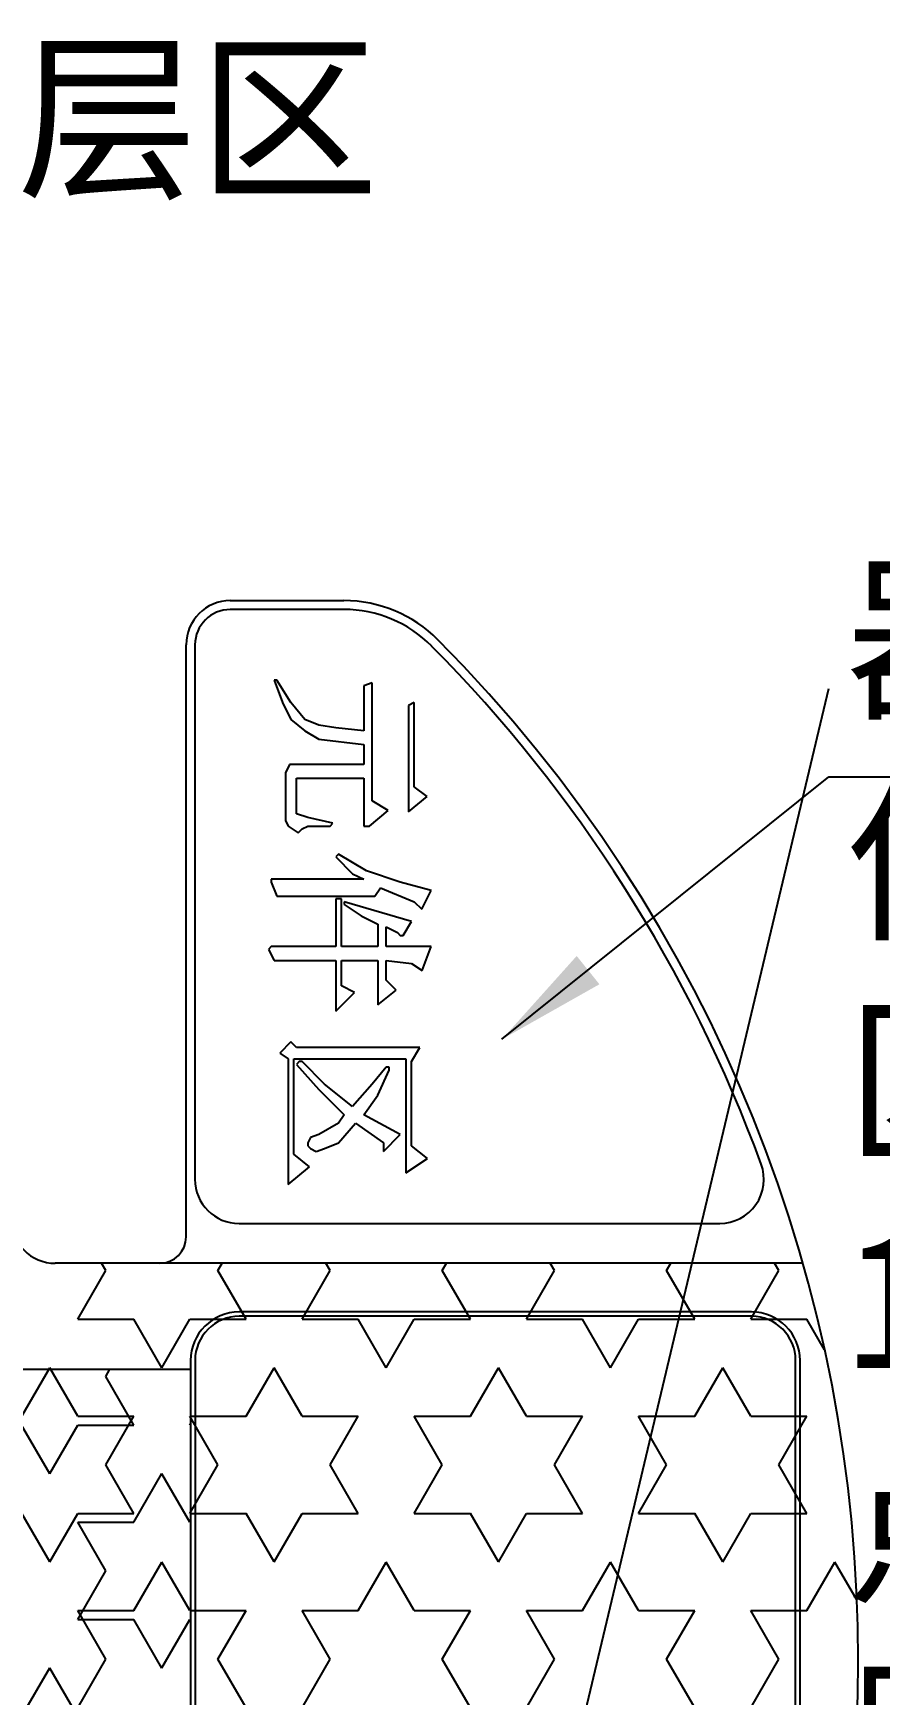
# Model space of a CAD drawing. Header units: millimetres. Extents: x 1387 to 2553, y -68 to 207.
# Drawn here: x 1867.67 to 1877.25, y 33.14 to 51.95 of the extents above; entities that cross this region are included whole.
import ezdxf

# ---------------------------------------------------------------- set-up
doc = ezdxf.new("R2010")
doc.units = ezdxf.units.MM
doc.layers.add('06___PRT_ALL_SURFS', color=7, linetype='Continuous')
doc.layers.add('DIM', color=3, linetype='Continuous')
doc.styles.add('NOTE', font='ROMANS.shx', dxfattribs={"width": 0.8, "bigfont": 'EXTFONT.shx'})
doc.styles.add('宋体', font='')
doc.styles.get('宋体').set_extended_font_data('SimSun')
doc.dimstyles.new('STANDARD$7', dxfattribs={"dimtxt": 1.5, "dimasz": 1.25, "dimexe": 0.25, "dimexo": 0.25, "dimgap": 0.25, "dimtad": 0, "dimzin": 0, "dimdsep": 46, "dimtxsty": 'NOTE', "dimcen": 0.5, "dimclrd": 256, "dimclre": 5, "dimclrt": 256, "dimazin": 0, "dimtfac": 1, "dimtmove": 0, "dimatfit": 1, "dimfxl": 1, "dimtolj": 1, "dimtzin": 0, "dimarcsym": 0})

# ---------------------------------------------------------------- blocks, each defined once
blk = doc.blocks.new('DAFADF')
h = blk.add_hatch()
h.set_pattern_fill('STARS', color=4, scale=0.2, style=0)
h.set_pattern_definition([(0, (0, 1), (0, 1.099852), [0.635, -0.635]), (60, (0, 1), (-0.9524998, 0.549926), [0.635, -0.635]), (120, (0.3175, 1.5499), (-0.9524998, -0.549926), [0.635, -0.635])])
h.paths.add_polyline_path([(1762.691, 33.275), (1758.011, 33.275), (1758.011, 19.38, -0.414214), (1757.011, 18.38), (1754.028, 18.38), (1754.028, 12.98), (1769.196, 12.98), (1769.196, 20.58), (1763.691, 20.58, -0.414214), (1762.691, 21.58)])
at = {"color": 30, "linetype": 'Continuous'}
for p, q in [((1775.546, 21.23, 2.674), (1769.746, 21.23, 2.674)), ((1775.546, 21.18, 2.674), (1769.746, 21.18, 2.674)), ((1763.691, 20.58, 2.674), (1769.196, 20.58, 2.674)), ((1769.196, 20.68, 2.674), (1769.196, 12.88, 2.674)), ((1769.246, 20.68, 2.674), (1769.246, 12.88, 2.674)), ((1776.046, 12.88, 2.674), (1776.046, 20.68, 2.674)), ((1776.096, 12.88, 2.674), (1776.096, 20.68, 2.674))]:
    blk.add_line(p, q, dxfattribs=at)
for centre, radius, start, end in [((1769.746, 20.68, 2.674), 0.55, 90, 180), ((1769.746, 20.68, 2.674), 0.5, 90, 180), ((1775.546, 20.68, 2.674), 0.55, 0, 90), ((1775.546, 20.68, 2.674), 0.5, 0, 90)]:
    blk.add_arc(centre, radius, start, end, dxfattribs=at)

msp = doc.modelspace()

# ---------------------------------------------------------------- hatches: boundary and pattern name
h = msp.add_hatch()
h.set_pattern_fill('STARS', color=5, scale=0.2, style=0)
h.paths.add_polyline_path([(1876.379, 38.028), (1868.156, 38.028), (1867.916, 38.028, -0.414214), (1867.416, 38.528), (1867.416, 40.094), (1853.098, 40.094), (1853.098, 37.128), (1854.28, 37.128), (1854.28, 29.028), (1857.848, 29.028, -0.414214), (1858.848, 28.028), (1858.848, 27.028), (1862.348, 27.028), (1862.348, 28.028, -0.414214), (1863.348, 29.028), (1876.379, 29.028, 0.139791)])

# ---------------------------------------------------------------- linework, layer by layer
at = {"color": 2, "linetype": 'Continuous'}
for p, q in [((1869.898, 45.528, 2.674), (1871.184, 45.528, 2.674)), ((1869.398, 38.328, 2.674), (1869.398, 45.028, 2.674)), ((1868.156, 38.028, 2.674), (1867.916, 38.028, 2.674)), ((1876.379, 38.028, 2.674), (1868.156, 38.028, 2.674))]:
    msp.add_line(p, q, dxfattribs=at)
for centre, radius, start, end in [((1869.898, 45.028, 2.674), 0.5, 90, 180), ((1871.184, 44.028, 2.674), 1.5, 44.767, 90), ((1860.598, 33.528, 2.674), 16.41, 315.233, 44.767), ((1867.916, 38.528, 2.674), 0.5, 180, 270), ((1869.098, 38.328, 2.674), 0.3, 270, 0)]:
    msp.add_arc(centre, radius, start, end, dxfattribs=at)
at = {"layer": '06___PRT_ALL_SURFS', "color": 7, "linetype": 'Continuous'}
for p, q in [((1871.184, 45.428, 2.674), (1869.898, 45.428, 2.674)), ((1869.498, 45.028, 2.674), (1869.498, 38.978, 2.674)), ((1870.425, 44.628, 2.674), (1870.394, 44.628, 2.674)), ((1870.394, 44.628, 2.674), (1870.489, 44.374, 2.674)), ((1870.584, 44.374, 2.674), (1870.425, 44.628, 2.674)), ((1871.505, 44.596, 2.674), (1871.409, 44.564, 2.674)), ((1871.505, 43.263, 2.674), (1871.505, 44.596, 2.674)), ((1871.409, 44.564, 2.674), (1871.409, 44.056, 2.674)), ((1870.489, 44.374, 2.674), (1870.584, 44.183, 2.674)), ((1870.743, 44.183, 2.674), (1870.584, 44.374, 2.674)), ((1871.981, 44.374, 2.674), (1871.917, 44.342, 2.674)), ((1871.917, 44.342, 2.674), (1871.917, 43.136, 2.674)), ((1871.981, 43.421, 2.674), (1871.981, 44.374, 2.674)), ((1870.584, 44.183, 2.674), (1870.743, 44.056, 2.674)), ((1870.901, 44.12, 2.674), (1870.743, 44.183, 2.674)), ((1870.743, 44.056, 2.674), (1870.901, 43.961, 2.674)), ((1871.092, 44.088, 2.674), (1870.901, 44.12, 2.674)), ((1871.409, 44.056, 2.674), (1871.092, 44.088, 2.674)), ((1870.901, 43.961, 2.674), (1871.409, 43.898, 2.674)), ((1871.409, 43.898, 2.674), (1871.409, 43.675, 2.674)), ((1870.568, 43.675, 2.674), (1870.521, 43.58, 2.674)), ((1871.409, 43.675, 2.674), (1870.568, 43.675, 2.674)), ((1870.521, 43.58, 2.674), (1870.521, 43.04, 2.674)), ((1870.648, 43.115, 2.674), (1870.648, 43.517, 2.674)), ((1870.648, 43.517, 2.674), (1871.409, 43.517, 2.674)), ((1871.409, 43.517, 2.674), (1871.409, 42.977, 2.674)), ((1871.686, 43.154, 2.674), (1871.505, 43.263, 2.674)), ((1871.917, 43.136, 2.674), (1872.128, 43.311, 2.674)), ((1872.128, 43.311, 2.674), (1871.981, 43.421, 2.674)), ((1870.775, 43.072, 2.674), (1870.648, 43.115, 2.674)), ((1871.06, 43.009, 2.674), (1870.775, 43.072, 2.674)), ((1871.473, 42.977, 2.674), (1871.686, 43.154, 2.674)), ((1870.521, 43.04, 2.674), (1870.552, 42.977, 2.674)), ((1870.552, 42.977, 2.674), (1870.667, 42.901, 2.674)), ((1870.667, 42.901, 2.674), (1870.711, 42.945, 2.674)), ((1870.711, 42.945, 2.674), (1870.775, 42.977, 2.674)), ((1870.775, 42.977, 2.674), (1871.028, 42.977, 2.674)), ((1871.028, 42.977, 2.674), (1871.06, 43.009, 2.674)), ((1871.409, 42.977, 2.674), (1871.473, 42.977, 2.674)), ((1871.124, 42.66, 2.674), (1871.092, 42.628, 2.674)), ((1871.092, 42.628, 2.674), (1871.282, 42.437, 2.674)), ((1871.441, 42.469, 2.674), (1871.124, 42.66, 2.674)), ((1870.362, 42.374, 2.674), (1870.362, 42.342, 2.674)), ((1871.409, 42.374, 2.674), (1870.362, 42.374, 2.674)), ((1870.362, 42.342, 2.674), (1870.425, 42.183, 2.674)), ((1871.282, 42.437, 2.674), (1871.409, 42.374, 2.674)), ((1871.822, 42.342, 2.674), (1871.441, 42.469, 2.674)), ((1872.171, 42.247, 2.674), (1871.822, 42.342, 2.674)), ((1870.425, 42.183, 2.674), (1871.536, 42.183, 2.674)), ((1871.155, 42.152, 2.674), (1871.092, 42.152, 2.674)), ((1871.092, 42.152, 2.674), (1871.092, 41.612, 2.674)), ((1871.155, 41.612, 2.674), (1871.155, 42.152, 2.674)), ((1871.536, 42.183, 2.674), (1871.6, 42.279, 2.674)), ((1871.6, 42.279, 2.674), (1871.981, 42.12, 2.674)), ((1872.066, 42.035, 2.674), (1872.171, 42.247, 2.674)), ((1871.187, 42.12, 2.674), (1871.187, 42.088, 2.674)), ((1871.949, 41.898, 2.674), (1871.187, 42.12, 2.674)), ((1871.187, 42.088, 2.674), (1871.378, 41.961, 2.674)), ((1871.378, 41.961, 2.674), (1871.568, 41.866, 2.674)), ((1871.981, 42.12, 2.674), (1872.066, 42.035, 2.674)), ((1871.568, 41.866, 2.674), (1871.568, 41.612, 2.674)), ((1871.663, 41.612, 2.674), (1871.663, 41.834, 2.674)), ((1871.663, 41.834, 2.674), (1871.79, 41.771, 2.674)), ((1871.79, 41.771, 2.674), (1871.822, 41.739, 2.674)), ((1871.854, 41.739, 2.674), (1871.949, 41.898, 2.674)), ((1870.362, 41.612, 2.674), (1870.33, 41.58, 2.674)), ((1870.33, 41.58, 2.674), (1870.394, 41.453, 2.674)), ((1871.092, 41.612, 2.674), (1870.362, 41.612, 2.674)), ((1871.568, 41.612, 2.674), (1871.155, 41.612, 2.674)), ((1872.171, 41.612, 2.674), (1871.663, 41.612, 2.674)), ((1871.822, 41.739, 2.674), (1871.854, 41.739, 2.674)), ((1872.07, 41.341, 2.674), (1872.171, 41.612, 2.674)), ((1870.394, 41.453, 2.674), (1871.092, 41.453, 2.674)), ((1871.092, 41.453, 2.674), (1871.092, 40.882, 2.674)), ((1871.155, 41.453, 2.674), (1871.568, 41.453, 2.674)), ((1871.155, 41.167, 2.674), (1871.155, 41.453, 2.674)), ((1871.568, 41.453, 2.674), (1871.568, 40.952, 2.674)), ((1871.663, 41.453, 2.674), (1871.949, 41.421, 2.674)), ((1871.663, 41.231, 2.674), (1871.663, 41.453, 2.674)), ((1871.949, 41.421, 2.674), (1872.07, 41.341, 2.674)), ((1871.776, 41.118, 2.674), (1871.663, 41.231, 2.674)), ((1871.092, 40.882, 2.674), (1871.304, 41.093, 2.674)), ((1871.304, 41.093, 2.674), (1871.155, 41.167, 2.674)), ((1871.568, 40.952, 2.674), (1871.776, 41.118, 2.674)), ((1870.584, 40.533, 2.674), (1870.457, 40.406, 2.674)), ((1870.648, 40.469, 2.674), (1870.584, 40.533, 2.674)), ((1872.044, 40.469, 2.674), (1870.648, 40.469, 2.674)), ((1871.949, 40.31, 2.674), (1872.044, 40.469, 2.674)), ((1870.457, 40.406, 2.674), (1870.552, 40.342, 2.674)), ((1870.552, 40.342, 2.674), (1870.552, 38.919, 2.674)), ((1870.616, 40.342, 2.674), (1871.886, 40.342, 2.674)), ((1870.616, 39.263, 2.674), (1870.616, 40.342, 2.674)), ((1870.679, 40.31, 2.674), (1870.648, 40.279, 2.674)), ((1870.648, 40.279, 2.674), (1870.901, 39.993, 2.674)), ((1870.711, 40.31, 2.674), (1870.679, 40.31, 2.674)), ((1870.965, 40.056, 2.674), (1870.711, 40.31, 2.674)), ((1871.886, 40.342, 2.674), (1871.886, 39.051, 2.674)), ((1871.949, 39.358, 2.674), (1871.949, 40.31, 2.674)), ((1871.663, 40.247, 2.674), (1871.505, 40.056, 2.674)), ((1871.568, 39.929, 2.674), (1871.695, 40.215, 2.674)), ((1871.695, 40.247, 2.674), (1871.663, 40.247, 2.674)), ((1871.695, 40.215, 2.674), (1871.695, 40.247, 2.674)), ((1870.901, 39.993, 2.674), (1871.187, 39.707, 2.674)), ((1871.282, 39.802, 2.674), (1870.965, 40.056, 2.674)), ((1871.505, 40.056, 2.674), (1871.282, 39.802, 2.674)), ((1871.409, 39.707, 2.674), (1871.568, 39.929, 2.674)), ((1871.187, 39.707, 2.674), (1871.124, 39.612, 2.674)), ((1871.822, 39.485, 2.674), (1871.409, 39.707, 2.674)), ((1871.124, 39.612, 2.674), (1870.901, 39.485, 2.674)), ((1871.124, 39.39, 2.674), (1871.314, 39.612, 2.674)), ((1871.314, 39.612, 2.674), (1871.632, 39.39, 2.674)), ((1870.806, 39.453, 2.674), (1870.775, 39.39, 2.674)), ((1870.775, 39.39, 2.674), (1870.775, 39.358, 2.674)), ((1870.775, 39.358, 2.674), (1870.806, 39.326, 2.674)), ((1870.901, 39.485, 2.674), (1870.806, 39.453, 2.674)), ((1870.806, 39.326, 2.674), (1870.87, 39.294, 2.674)), ((1870.87, 39.294, 2.674), (1870.965, 39.326, 2.674)), ((1870.965, 39.326, 2.674), (1871.124, 39.39, 2.674)), ((1871.632, 39.294, 2.674), (1871.822, 39.485, 2.674)), ((1871.632, 39.39, 2.674), (1871.632, 39.294, 2.674)), ((1872.129, 39.214, 2.674), (1871.949, 39.358, 2.674)), ((1870.794, 39.12, 2.674), (1870.616, 39.263, 2.674)), ((1871.886, 39.051, 2.674), (1872.129, 39.214, 2.674)), ((1870.552, 38.919, 2.674), (1870.794, 39.12, 2.674)), ((1869.998, 38.478, 2.674), (1875.439, 38.478, 2.674))]:
    msp.add_line(p, q, dxfattribs=at)
for centre, radius, start, end in [((1869.898, 45.028, 2.674), 0.4, 90, 180), ((1871.184, 44.028, 2.674), 1.4, 44.767, 90), ((1860.598, 33.528, 2.674), 16.31, 20.1646, 44.767), ((1875.439, 38.978, 2.674), 0.5, 270, 20.1646), ((1869.998, 38.978, 2.674), 0.5, 180, 270)]:
    msp.add_arc(centre, radius, start, end, dxfattribs=at)

# ---------------------------------------------------------------- block references
at = {"color": 7}
msp.add_blockref('DAFADF', (100.253, 16.247), dxfattribs=at)

# ---------------------------------------------------------------- texts
at = {"layer": 'DIM', "insert": (1871.578, 51.741), "char_height": 1.5, "width": 9.73713, "attachment_point": 3}
msp.add_mtext('{\\fSimSun|b0|i0|c134|p2;单层区}', dxfattribs=at)
at = {"layer": 'DIM', "insert": (1876.863, 45.845), "char_height": 1.5, "attachment_point": 1, "style": '宋体'}
msp.add_mtext_dynamic_manual_height_columns('器件区1.35MAX\\P点胶不能高出元器件高温胶覆盖', width=2.81464, gutter_width=12.5, heights=[0], dxfattribs=at)

# ---------------------------------------------------------------- leaders
at = {"layer": 'DIM', "color": 5}
for points in [[(1872.171, 25.597, 2.674), (1876.673, 44.535, 2.674)], [(1872.974, 40.563), (1876.673, 43.535), (1890.914, 43.535)]]:
    msp.add_leader(points, dimstyle='STANDARD$7', dxfattribs=at)

doc.saveas('drawing.dxf')
